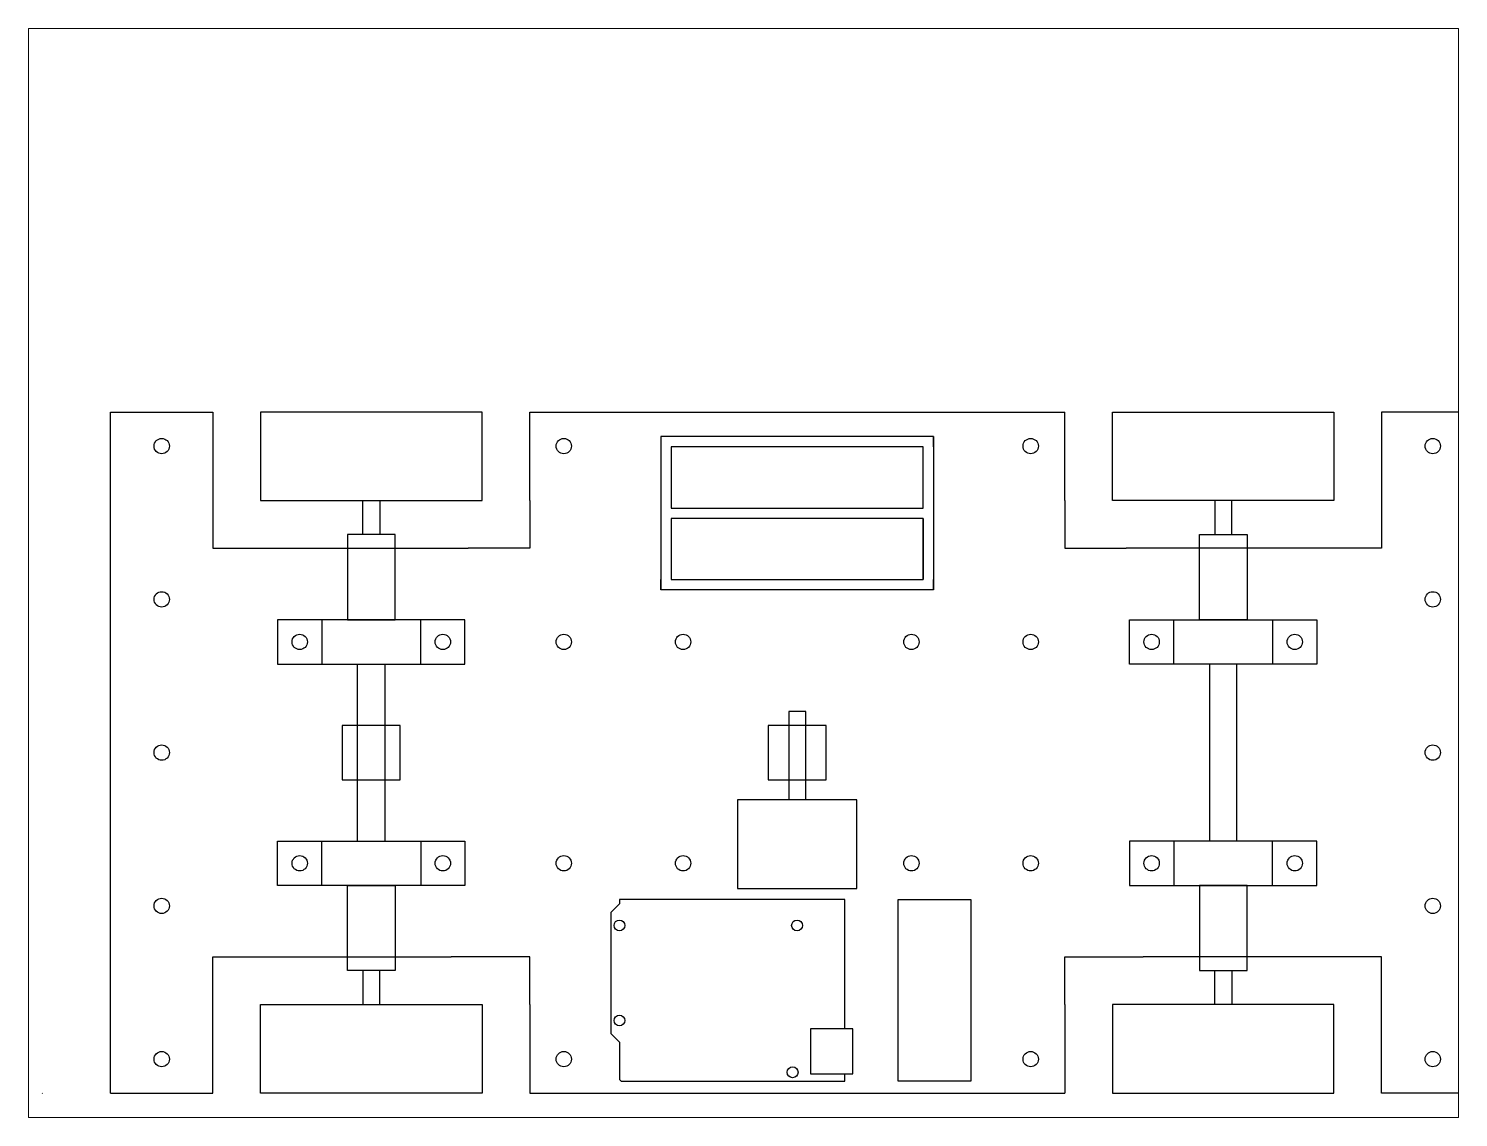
# Paper-space layout 'Layout1' of a CAD drawing. Header units: inches. Extents: x 1.05 to 9.45, y 0.8 to 7.2.
# The model-space entities are those that its viewports show. They can reach past a viewport. Long polylines and large blocks are cut down to what shows.
import ezdxf

# ---------------------------------------------------------------- set-up
doc = ezdxf.new("R2010")
doc.units = ezdxf.units.IN
doc.header["$MEASUREMENT"] = 0
for name, color, linetype in [('Arduino', 134, 'Continuous'), ('Koszyk i Ogniwa', 6, 'Continuous'), ('Koła', 40, 'Continuous'), ('Platforma', 251, 'Continuous'), ('Silnik', 8, 'Continuous'), ('Wałki', 254, 'Continuous'), ('Łożyska', 253, 'Continuous'), ('Łącznik', 12, 'Continuous'), ('Śruby', 7, 'Continuous')]:
    doc.layers.add(name, color=color, linetype=linetype)

msp = doc.modelspace()

# ---------------------------------------------------------------- linework, layer by layer
at = {"layer": 'Arduino'}
msp.add_lwpolyline([(235.51, 18.96), (235.51, 56.92), (169.41, 56.92), (169.41, 55.67), (166.91, 53.17), (166.91, 49.32), (166.91, 21.42), (166.91, 17.57), (169.41, 15.07), (169.41, 4.12), (169.91, 3.62), (235.51, 3.62), (235.51, 5.81)], dxfattribs=at)
for points in [[(251.14, 56.92), (272.47, 56.92), (272.47, 3.62), (251.14, 3.62)], [(237.91, 5.81), (237.91, 18.96), (235.51, 18.96), (225.51, 18.96), (225.51, 5.81), (235.51, 5.81)]]:
    msp.add_lwpolyline(points, close=True, dxfattribs=at)
for centre in [(169.41, 49.32), (221.51, 49.32), (169.41, 21.42), (220.21, 6.22)]:
    msp.add_circle(centre, 1.59, dxfattribs=at)
at = {"layer": 'Koszyk i Ogniwa'}
msp.add_line((261.57, 147.85), (181.57, 147.85), dxfattribs=at)
for points in [[(261.57, 189.85), (261.57, 192.85), (181.57, 192.85), (181.57, 189.85)], [(181.57, 192.85), (181.57, 147.85), (181.57, 150.85)], [(261.57, 192.85), (261.57, 147.85), (261.57, 150.85)], [(258.57, 168.85), (258.57, 150.85), (258.57, 168.85), (184.57, 168.85), (184.57, 150.85), (258.57, 150.85)]]:
    msp.add_lwpolyline(points, dxfattribs=at)
msp.add_lwpolyline([(184.57, 171.85), (258.57, 171.85), (258.57, 189.85), (184.57, 189.85)], close=True, dxfattribs=at)
at = {"layer": 'Koła'}
for points in [[(64.07, 174.07), (129.07, 174.07), (129.07, 200.07), (64.07, 200.07)], [(379.07, 174.07), (314.07, 174.07), (314.07, 200.07), (379.07, 200.07)], [(64.07, 26.07), (129.07, 26.07), (129.07, 0.07), (64.07, 0.07)], [(379.07, 26.07), (314.07, 26.07), (314.07, 0.07), (379.07, 0.07)]]:
    msp.add_lwpolyline(points, close=True, dxfattribs=at)
at = {"layer": 'Platforma'}
for p, q in [((20.07, 0.07), (20.07, 200.07)), ((20.07, 200.07), (50.07, 200.07)), ((50.07, 200.07), (50.07, 160.07)), ((143.07, 174.07), (143.07, 200.07)), ((143.07, 200.07), (300.07, 200.07)), ((300.07, 174.07), (300.07, 200.07)), ((423.07, 200.07), (393.07, 200.07)), ((393.07, 200.07), (393.07, 160.07)), ((143.07, 174.07), (143.07, 160.07)), ((300.07, 174.07), (300.07, 160.07)), ((50.07, 160.07), (125, 160.07)), ((143.07, 160.07), (125, 160.07)), ((300.07, 160.07), (318.13, 160.07)), ((393.07, 160.07), (318.13, 160.07)), ((50.07, 0.07), (50.07, 40.07)), ((50.07, 40.07), (120, 40.07)), ((143.07, 40.07), (120, 40.07)), ((143.07, 26.07), (143.07, 40.07)), ((300.07, 26.07), (300.07, 40.07)), ((300.07, 40.07), (323.13, 40.07)), ((393.07, 40.07), (323.13, 40.07)), ((393.07, 0.07), (393.07, 40.07)), ((143.07, 26.07), (143.07, 0.07)), ((300.07, 26.07), (300.07, 0.07)), ((20.07, 0.07), (50.07, 0.07)), ((143.07, 0.07), (300.07, 0.07)), ((423.07, 0.07), (393.07, 0.07))]:
    msp.add_line(p, q, dxfattribs=at)
at = {"layer": 'Silnik'}
msp.add_lwpolyline([(224.07, 86.16), (224.07, 112.16), (219.07, 112.16), (219.07, 86.16)], dxfattribs=at)
msp.add_lwpolyline([(239.07, 60.16), (239.07, 86.16), (204.07, 86.16), (204.07, 60.16)], close=True, dxfattribs=at)
at = {"layer": 'Wałki'}
for p, q in [((94.07, 164.07), (94.07, 174.07)), ((99.07, 174.07), (99.07, 164.07)), ((344.07, 174.07), (344.07, 164.07)), ((349.07, 164.07), (349.07, 174.07)), ((92.57, 74.07), (92.57, 126.07)), ((100.57, 126.07), (100.57, 74.07)), ((342.57, 126.07), (342.57, 74.07)), ((350.57, 74.07), (350.57, 126.07)), ((94.07, 36.07), (94.07, 26.07)), ((99.07, 26.07), (99.07, 36.07)), ((344.07, 26.07), (344.07, 36.07)), ((349.07, 36.07), (349.07, 26.07))]:
    msp.add_line(p, q, dxfattribs=at)
for points in [[(105.07, 100.07), (105.07, 108.07), (88.07, 108.07), (88.07, 92.07), (105.07, 92.07)], [(230.07, 100.07), (230.07, 108.07), (213.07, 108.07), (213.07, 92.07), (230.07, 92.07)]]:
    msp.add_lwpolyline(points, close=True, dxfattribs=at)
at = {"layer": 'Łożyska'}
for p, q in [((82.07, 139.07), (82.07, 126.07)), ((111.07, 126.07), (111.07, 139.07)), ((332.07, 126.07), (332.07, 139.07)), ((361.07, 139.07), (361.07, 126.07)), ((82.07, 61.07), (82.07, 74.07)), ((111.07, 74.07), (111.07, 61.07)), ((332.07, 74.07), (332.07, 61.07)), ((361.07, 61.07), (361.07, 74.07))]:
    msp.add_line(p, q, dxfattribs=at)
for points in [[(69.07, 126.07), (124.07, 126.07), (124.07, 139.07), (69.07, 139.07)], [(374.07, 126.07), (319.07, 126.07), (319.07, 139.07), (374.07, 139.07)], [(69.07, 74.07), (124.07, 74.07), (124.07, 61.07), (69.07, 61.07)], [(374.07, 74.07), (319.07, 74.07), (319.07, 61.07), (374.07, 61.07)]]:
    msp.add_lwpolyline(points, close=True, dxfattribs=at)
for centre in [(75.57, 132.57), (117.57, 132.57), (325.57, 132.57), (367.57, 132.57), (75.57, 67.57), (117.57, 67.57), (325.57, 67.57), (367.57, 67.57)]:
    msp.add_circle(centre, 2.25, dxfattribs=at)
at = {"layer": 'Łącznik'}
for p, q in [((89.57, 164.07), (89.57, 139.07)), ((103.57, 164.07), (89.57, 164.07)), ((103.57, 139.07), (103.57, 164.07)), ((339.57, 139.07), (339.57, 164.07)), ((339.57, 164.07), (353.57, 164.07)), ((353.57, 164.07), (353.57, 139.07)), ((89.57, 139.07), (103.57, 139.07)), ((353.57, 139.07), (339.57, 139.07)), ((89.57, 36.07), (89.57, 61.07)), ((89.57, 61.07), (103.57, 61.07)), ((103.57, 61.07), (103.57, 36.07)), ((353.57, 61.07), (339.57, 61.07)), ((339.57, 61.07), (339.57, 36.07)), ((353.57, 36.07), (353.57, 61.07)), ((103.57, 36.07), (89.57, 36.07)), ((339.57, 36.07), (353.57, 36.07)), ((0, 0), (0.07, 0.07))]:
    msp.add_line(p, q, dxfattribs=at)
at = {"layer": 'Śruby'}
for centre in [(35.07, 190.07), (153.07, 190.07), (290.07, 190.07), (408.07, 190.07), (35.07, 145.07), (408.07, 145.07), (153.07, 132.57), (188.07, 132.57), (255.07, 132.57), (290.07, 132.57), (35.07, 100.07), (408.07, 100.07), (153.07, 67.57), (188.07, 67.57), (255.07, 67.57), (290.07, 67.57), (35.07, 55.07), (408.07, 55.07), (35.07, 10.07), (153.07, 10.07), (290.07, 10.07), (408.07, 10.07)]:
    msp.add_circle(centre, 2.25, dxfattribs=at)

psp = doc.layouts.get("Layout1")

# ---------------------------------------------------------------- viewports
at = {"layer": 'Wałki'}
psp.add_viewport(center=(5.25, 4), size=(8.4, 6.4), view_center_point=(205.8, 152.8044), view_height=319.678949, dxfattribs=at)

doc.saveas('drawing.dxf')
